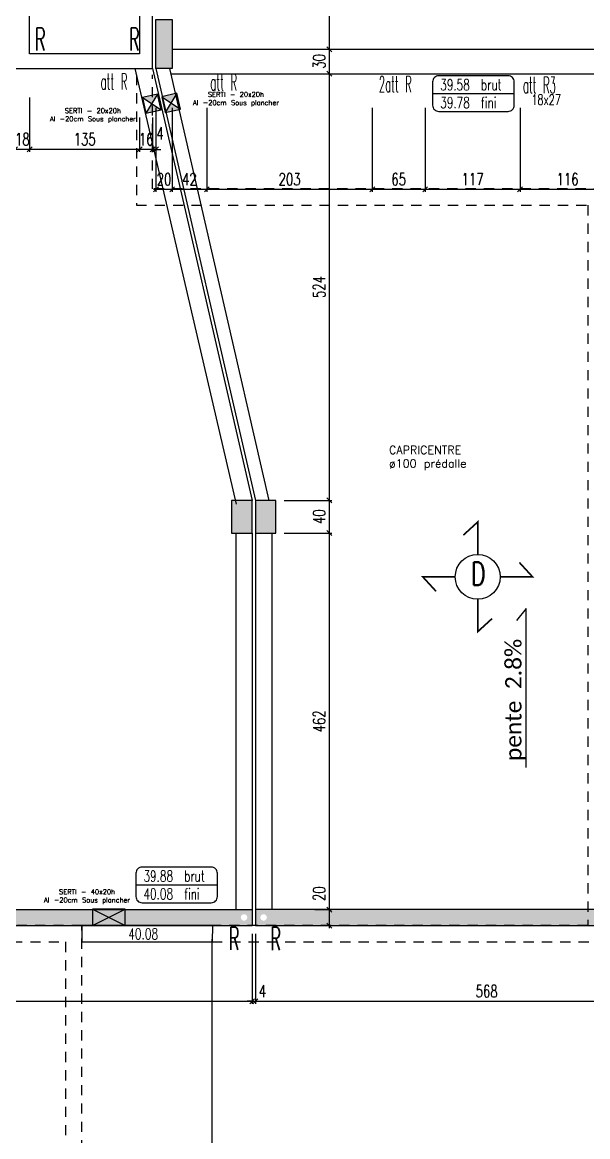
# Model space of a CAD drawing. Extents: x 307 to 786, y -197 to -94.
# Drawn here: x 373.43 to 380.37, y -182.47 to -168.79 of the extents above; entities that cross this region are included whole.
import ezdxf
from ezdxf.enums import TextEntityAlignment as Align

# ---------------------------------------------------------------- set-up
doc = ezdxf.new("R2010")
doc.units = 0
doc.header["$LTSCALE"] = 0.5
doc.header["$MEASUREMENT"] = 0
doc.linetypes.add('CACHE', pattern=[0.375, 0.25, -0.125])
doc.linetypes.add('CONTINU', pattern=[0])
doc.layers.get('DEFPOINTS').update_dxf_attribs({"linetype": 'CONTINUOUS'})
for name, color, linetype in [('1_AJSA_techEP', 142, 'CONTINUOUS'), ('1_AJSA_vue1', 251, 'CONTINUOUS'), ('1_AJSA_vue2', 13, 'CONTINUOUS'), ('2_AJSA_txt50', 181, 'CONTINUOUS'), ('_ SERTI RESERVATION', 6, 'CACHE'), ('_ SERTI RESERVATION ENEDIS', 6, 'CONTINU'), ('_ SERTI RESERVATION SG', 6, 'CONTINU'), ('COTATION', 7, 'CONTINUOUS'), ('HABILLAGE', 7, 'CONTINUOUS'), ('MURS', 3, 'CONTINUOUS'), ('PLANCHER', 7, 'CONTINUOUS'), ('POCHAGE', 254, 'CONTINUOUS'), ('POTEAUX', 1, 'CONTINUOUS'), ('POUTRES', 2, 'CONTINUOUS'), ('REPERE-RAID', 4, 'CONTINUOUS')]:
    doc.layers.add(name, color=color, linetype=linetype)
doc.styles.add('CALIBRI', font='calibri.ttf')
doc.styles.add('ROMANS8', font='romans.shx', dxfattribs={"width": 0.7})
doc.styles.get("Standard").update_dxf_attribs({"font": 'txt.shx'})
doc.dimstyles.new('COT50 cm', dxfattribs={"dimtxt": 0.15, "dimasz": 0.06, "dimexe": 0.03, "dimexo": 0.1, "dimgap": 0.05, "dimtad": 1, "dimdec": 0, "dimlfac": 100, "dimzin": 0, "dimdsep": 46, "dimtxsty": 'ROMANS8', "dimblk1": 'OBLIQUE', "dimblk2": 'OBLIQUE', "dimsah": 1, "dimcen": 0.03, "dimdle": 0.03, "dimclrt": 1, "dimadec": 0, "dimazin": 0, "dimtfac": 1, "dimtdec": 0, "dimtmove": 0, "dimatfit": 3, "dimfxl": 1, "dimfxlon": 1, "dimtolj": 1, "dimtzin": 0, "dimlwd": -1, "dimlwe": -1, "dimarcsym": 0})

# ---------------------------------------------------------------- blocks, each defined once
blk = doc.blocks.new('139')
at = {"layer": 'HABILLAGE', "color": 7}
blk.add_line((-0.665, 0), (0.665, 0), dxfattribs=at)
at = {"layer": 'HABILLAGE'}
blk.add_lwpolyline([(-0.565, -0.291), (0.565, -0.291, 0.414214), (0.665, -0.191), (0.665, 0.191, 0.414214), (0.565, 0.291), (-0.565, 0.291, 0.414214), (-0.665, 0.191), (-0.665, -0.191, 0.414214)], format="xyb", close=True, dxfattribs=at)
at = {"layer": 'HABILLAGE', "color": 1, "width": 0.7}
for s, p in [('brut', (0.121, 0.054)), ('fini', (0.121, -0.237))]:
    blk.add_text(s, height=0.18, dxfattribs=at).set_placement(p)
for tag, p in [('NIVBRUT', (-0.543, 0.054)), ('NIVFINI', (-0.543, -0.237))]:
    blk.add_attdef(tag, p, '', height=0.18, dxfattribs=at)
blk = doc.blocks.new('_Oblique')
at = {"layer": 'COTATION', "color": 0, "lineweight": -2}
blk.add_line((-0.5, -0.5), (0.5, 0.5), dxfattribs=at)
blk = doc.blocks.new('*D1101')
at = {"layer": 'COTATION', "color": 0, "transparency": 16777216}
for p, q in [((377.202, -179.68), (377.202, -179.35)), ((377.023, -179.68), (377.232, -179.68)), ((377.202, -179.906), (377.202, -179.68)), ((377.023, -179.876), (377.232, -179.876))]:
    blk.add_line(p, q, dxfattribs=at)
at = {"layer": 'DEFPOINTS', "color": 0, "transparency": 16777216}
for p in [(376.923, -179.68), (377.202, -179.68), (376.923, -179.876)]:
    blk.add_point(p, dxfattribs=at)
at = {"layer": 'COTATION', "color": 0, "transparency": 16777216, "xscale": 0.06, "yscale": 0.06, "zscale": 0.06}
for p, rotation in [((377.202, -179.68), 90), ((377.202, -179.876), 270)]:
    blk.add_blockref('_Oblique', p, dxfattribs=dict(at, rotation=rotation))
at = {"layer": 'COTATION', "color": 1, "transparency": 16777216, "insert": (377.077, -179.485), "char_height": 0.15, "attachment_point": 5, "rotation": 90, "style": 'ROMANS8'}
blk.add_mtext('\\A1;20', dxfattribs=at)
blk = doc.blocks.new('*D1102')
at = {"layer": 'COTATION', "color": 0, "transparency": 16777216}
for p, q in [((376.646, -175.056), (377.232, -175.056)), ((377.202, -179.71), (377.202, -175.026)), ((377.023, -179.68), (377.232, -179.68))]:
    blk.add_line(p, q, dxfattribs=at)
at = {"layer": 'DEFPOINTS', "color": 0, "transparency": 16777216}
for p in [(376.546, -175.056), (377.202, -175.056), (376.923, -179.68)]:
    blk.add_point(p, dxfattribs=at)
at = {"layer": 'COTATION', "color": 0, "transparency": 16777216, "xscale": 0.06, "yscale": 0.06, "zscale": 0.06}
for p, rotation in [((377.202, -175.056), 90), ((377.202, -179.68), 270)]:
    blk.add_blockref('_Oblique', p, dxfattribs=dict(at, rotation=rotation))
at = {"layer": 'COTATION', "color": 1, "transparency": 16777216, "insert": (377.077, -177.368), "char_height": 0.15, "attachment_point": 5, "rotation": 90, "style": 'ROMANS8'}
blk.add_mtext('\\A1;462', dxfattribs=at)
blk = doc.blocks.new('*D1103')
at = {"layer": 'COTATION', "color": 0, "transparency": 16777216}
for p, q in [((376.646, -174.656), (377.232, -174.656)), ((377.202, -175.086), (377.202, -174.626)), ((376.646, -175.056), (377.232, -175.056))]:
    blk.add_line(p, q, dxfattribs=at)
at = {"layer": 'DEFPOINTS', "color": 0, "transparency": 16777216}
for p in [(376.546, -174.656), (377.202, -174.656), (376.546, -175.056)]:
    blk.add_point(p, dxfattribs=at)
at = {"layer": 'COTATION', "color": 0, "transparency": 16777216, "xscale": 0.06, "yscale": 0.06, "zscale": 0.06}
for p, rotation in [((377.202, -174.656), 90), ((377.202, -175.056), 270)]:
    blk.add_blockref('_Oblique', p, dxfattribs=dict(at, rotation=rotation))
at = {"layer": 'COTATION', "color": 1, "transparency": 16777216, "insert": (377.077, -174.856), "char_height": 0.15, "attachment_point": 5, "rotation": 90, "style": 'ROMANS8'}
blk.add_mtext('\\A1;40', dxfattribs=at)
blk = doc.blocks.new('*D1104')
at = {"layer": 'COTATION', "color": 0, "transparency": 16777216}
for p, q in [((377.202, -174.686), (377.202, -169.386)), ((376.86, -169.416), (377.232, -169.416)), ((376.646, -174.656), (377.232, -174.656))]:
    blk.add_line(p, q, dxfattribs=at)
at = {"layer": 'DEFPOINTS', "color": 0, "transparency": 16777216}
for p in [(376.76, -169.416), (377.202, -169.416), (376.546, -174.656)]:
    blk.add_point(p, dxfattribs=at)
at = {"layer": 'COTATION', "color": 0, "transparency": 16777216, "xscale": 0.06, "yscale": 0.06, "zscale": 0.06}
for p, rotation in [((377.202, -169.416), 90), ((377.202, -174.656), 270)]:
    blk.add_blockref('_Oblique', p, dxfattribs=dict(at, rotation=rotation))
at = {"layer": 'COTATION', "color": 1, "transparency": 16777216, "insert": (377.077, -172.036), "char_height": 0.15, "attachment_point": 5, "rotation": 90, "style": 'ROMANS8'}
blk.add_mtext('\\A1;524', dxfattribs=at)
blk = doc.blocks.new('*D1105')
at = {"layer": 'COTATION', "color": 0, "transparency": 16777216}
for p, q in [((376.86, -169.116), (377.232, -169.116)), ((377.202, -169.446), (377.202, -169.086)), ((376.86, -169.416), (377.232, -169.416))]:
    blk.add_line(p, q, dxfattribs=at)
at = {"layer": 'DEFPOINTS', "color": 0, "transparency": 16777216}
for p in [(376.76, -169.116), (377.202, -169.116), (376.76, -169.416)]:
    blk.add_point(p, dxfattribs=at)
at = {"layer": 'COTATION', "color": 0, "transparency": 16777216, "xscale": 0.06, "yscale": 0.06, "zscale": 0.06}
for p, rotation in [((377.202, -169.116), 90), ((377.202, -169.416), 270)]:
    blk.add_blockref('_Oblique', p, dxfattribs=dict(at, rotation=rotation))
at = {"layer": 'COTATION', "color": 1, "transparency": 16777216, "insert": (377.077, -169.266), "char_height": 0.15, "attachment_point": 5, "rotation": 90, "style": 'ROMANS8'}
blk.add_mtext('\\A1;30', dxfattribs=at)
blk = doc.blocks.new('*D1106')
at = {"layer": 'COTATION', "color": 0, "transparency": 16777216}
for p, q in [((377.202, -169.146), (377.202, -162.821)), ((377.202, -162.851), (377.172, -162.851)), ((376.86, -169.116), (377.232, -169.116))]:
    blk.add_line(p, q, dxfattribs=at)
at = {"layer": 'DEFPOINTS', "color": 0, "transparency": 16777216}
for p in [(377.202, -162.851), (377.29, -162.851), (376.76, -169.116)]:
    blk.add_point(p, dxfattribs=at)
at = {"layer": 'COTATION', "color": 0, "transparency": 16777216, "xscale": 0.06, "yscale": 0.06, "zscale": 0.06}
for p, rotation in [((377.202, -162.851), 90), ((377.202, -169.116), 270)]:
    blk.add_blockref('_Oblique', p, dxfattribs=dict(at, rotation=rotation))
at = {"layer": 'COTATION', "color": 1, "transparency": 16777216, "insert": (377.077, -165.984), "char_height": 0.15, "attachment_point": 5, "rotation": 90, "style": 'ROMANS8'}
blk.add_mtext('\\A1;627', dxfattribs=at)
blk = doc.blocks.new('*D1333')
at = {"layer": 'COTATION', "color": 0, "transparency": 16777216}
for p, q in [((379.543, -169.837), (379.543, -170.867)), ((380.708, -169.837), (380.708, -170.867)), ((380.738, -170.837), (379.513, -170.837))]:
    blk.add_line(p, q, dxfattribs=at)
at = {"layer": 'DEFPOINTS', "color": 0, "transparency": 16777216}
for p in [(379.543, -169.416), (380.708, -169.655), (379.543, -170.837)]:
    blk.add_point(p, dxfattribs=at)
at = {"layer": 'COTATION', "color": 0, "transparency": 16777216, "xscale": 0.06, "yscale": 0.06, "zscale": 0.06, "rotation": 180}
blk.add_blockref('_Oblique', (379.543, -170.837), dxfattribs=at)
at = {"layer": 'COTATION', "color": 0, "transparency": 16777216, "xscale": 0.06, "yscale": 0.06, "zscale": 0.06}
blk.add_blockref('_Oblique', (380.708, -170.837), dxfattribs=at)
at = {"layer": 'COTATION', "color": 1, "transparency": 16777216, "insert": (380.125, -170.712), "char_height": 0.15, "attachment_point": 5, "style": 'ROMANS8'}
blk.add_mtext('\\A1;116', dxfattribs=at)
blk = doc.blocks.new('*D1334')
at = {"layer": 'COTATION', "color": 0, "transparency": 16777216}
for p, q in [((378.378, -169.837), (378.378, -170.867)), ((379.543, -169.837), (379.543, -170.867)), ((379.573, -170.837), (378.348, -170.837))]:
    blk.add_line(p, q, dxfattribs=at)
at = {"layer": 'DEFPOINTS', "color": 0, "transparency": 16777216}
for p in [(379.543, -169.416), (378.378, -169.655), (378.378, -170.837)]:
    blk.add_point(p, dxfattribs=at)
at = {"layer": 'COTATION', "color": 0, "transparency": 16777216, "xscale": 0.06, "yscale": 0.06, "zscale": 0.06, "rotation": 180}
blk.add_blockref('_Oblique', (378.378, -170.837), dxfattribs=at)
at = {"layer": 'COTATION', "color": 0, "transparency": 16777216, "xscale": 0.06, "yscale": 0.06, "zscale": 0.06}
blk.add_blockref('_Oblique', (379.543, -170.837), dxfattribs=at)
at = {"layer": 'COTATION', "color": 1, "transparency": 16777216, "insert": (378.96, -170.712), "char_height": 0.15, "attachment_point": 5, "style": 'ROMANS8'}
blk.add_mtext('\\A1;117', dxfattribs=at)
blk = doc.blocks.new('*D1335')
at = {"layer": 'COTATION', "color": 0, "transparency": 16777216}
for p, q in [((377.728, -169.837), (377.728, -170.867)), ((378.378, -169.837), (378.378, -170.867)), ((378.408, -170.837), (377.698, -170.837))]:
    blk.add_line(p, q, dxfattribs=at)
at = {"layer": 'DEFPOINTS', "color": 0, "transparency": 16777216}
for p in [(377.728, -169.655), (378.378, -169.655), (377.728, -170.837)]:
    blk.add_point(p, dxfattribs=at)
at = {"layer": 'COTATION', "color": 0, "transparency": 16777216, "xscale": 0.06, "yscale": 0.06, "zscale": 0.06, "rotation": 180}
blk.add_blockref('_Oblique', (377.728, -170.837), dxfattribs=at)
at = {"layer": 'COTATION', "color": 0, "transparency": 16777216, "xscale": 0.06, "yscale": 0.06, "zscale": 0.06}
blk.add_blockref('_Oblique', (378.378, -170.837), dxfattribs=at)
at = {"layer": 'COTATION', "color": 1, "transparency": 16777216, "insert": (378.053, -170.712), "char_height": 0.15, "attachment_point": 5, "style": 'ROMANS8'}
blk.add_mtext('\\A1;65', dxfattribs=at)
blk = doc.blocks.new('*D1336')
at = {"layer": 'COTATION', "color": 0, "transparency": 16777216}
for p, q in [((375.698, -169.837), (375.698, -170.867)), ((377.728, -169.837), (377.728, -170.867)), ((377.758, -170.837), (375.668, -170.837))]:
    blk.add_line(p, q, dxfattribs=at)
at = {"layer": 'DEFPOINTS', "color": 0, "transparency": 16777216}
for p in [(375.698, -169.655), (377.728, -169.655), (375.698, -170.837)]:
    blk.add_point(p, dxfattribs=at)
at = {"layer": 'COTATION', "color": 0, "transparency": 16777216, "xscale": 0.06, "yscale": 0.06, "zscale": 0.06, "rotation": 180}
blk.add_blockref('_Oblique', (375.698, -170.837), dxfattribs=at)
at = {"layer": 'COTATION', "color": 0, "transparency": 16777216, "xscale": 0.06, "yscale": 0.06, "zscale": 0.06}
blk.add_blockref('_Oblique', (377.728, -170.837), dxfattribs=at)
at = {"layer": 'COTATION', "color": 1, "transparency": 16777216, "insert": (376.713, -170.712), "char_height": 0.15, "attachment_point": 5, "style": 'ROMANS8'}
blk.add_mtext('\\A1;203', dxfattribs=at)
blk = doc.blocks.new('*D1337')
at = {"layer": 'COTATION', "color": 0, "transparency": 16777216}
for p, q in [((375.273, -169.837), (375.273, -170.867)), ((375.698, -169.837), (375.698, -170.867)), ((375.728, -170.837), (375.243, -170.837))]:
    blk.add_line(p, q, dxfattribs=at)
at = {"layer": 'DEFPOINTS', "color": 0, "transparency": 16777216}
for p in [(375.273, -169.351), (375.698, -169.655), (375.273, -170.837)]:
    blk.add_point(p, dxfattribs=at)
at = {"layer": 'COTATION', "color": 0, "transparency": 16777216, "xscale": 0.06, "yscale": 0.06, "zscale": 0.06, "rotation": 180}
blk.add_blockref('_Oblique', (375.273, -170.837), dxfattribs=at)
at = {"layer": 'COTATION', "color": 0, "transparency": 16777216, "xscale": 0.06, "yscale": 0.06, "zscale": 0.06}
blk.add_blockref('_Oblique', (375.698, -170.837), dxfattribs=at)
at = {"layer": 'COTATION', "color": 1, "transparency": 16777216, "insert": (375.485, -170.712), "char_height": 0.15, "attachment_point": 5, "style": 'ROMANS8'}
blk.add_mtext('\\A1;42', dxfattribs=at)
blk = doc.blocks.new('*D1338')
at = {"layer": 'COTATION', "color": 0, "transparency": 16777216}
for p, q in [((375.073, -169.837), (375.073, -170.867)), ((375.273, -169.837), (375.273, -170.867)), ((375.303, -170.837), (375.043, -170.837))]:
    blk.add_line(p, q, dxfattribs=at)
at = {"layer": 'DEFPOINTS', "color": 0, "transparency": 16777216}
for p in [(375.073, -169.351), (375.273, -169.351), (375.073, -170.837)]:
    blk.add_point(p, dxfattribs=at)
at = {"layer": 'COTATION', "color": 0, "transparency": 16777216, "xscale": 0.06, "yscale": 0.06, "zscale": 0.06, "rotation": 180}
blk.add_blockref('_Oblique', (375.073, -170.837), dxfattribs=at)
at = {"layer": 'COTATION', "color": 0, "transparency": 16777216, "xscale": 0.06, "yscale": 0.06, "zscale": 0.06}
blk.add_blockref('_Oblique', (375.273, -170.837), dxfattribs=at)
at = {"layer": 'COTATION', "color": 1, "transparency": 16777216, "insert": (375.173, -170.712), "char_height": 0.15, "attachment_point": 5, "style": 'ROMANS8'}
blk.add_mtext('\\A1;20', dxfattribs=at)
blk = doc.blocks.new('*D1346')
at = {"layer": 'COTATION', "color": 0, "transparency": 16777216}
for p, q in [((375.033, -169.954), (375.033, -170.376)), ((375.073, -169.954), (375.073, -170.376)), ((375.033, -170.346), (374.973, -170.346)), ((375.073, -170.346), (375.033, -170.346)), ((375.073, -170.346), (375.133, -170.346))]:
    blk.add_line(p, q, dxfattribs=at)
at = {"layer": 'DEFPOINTS', "color": 0, "transparency": 16777216}
for p in [(375.033, -169.854), (375.073, -169.854), (375.033, -170.346)]:
    blk.add_point(p, dxfattribs=at)
at = {"layer": 'COTATION', "color": 0, "transparency": 16777216, "xscale": 0.06, "yscale": 0.06, "zscale": 0.06}
blk.add_blockref('_Oblique', (375.033, -170.346), dxfattribs=at)
at = {"layer": 'COTATION', "color": 0, "transparency": 16777216, "xscale": 0.06, "yscale": 0.06, "zscale": 0.06, "rotation": 180}
blk.add_blockref('_Oblique', (375.073, -170.346), dxfattribs=at)
at = {"layer": 'COTATION', "color": 1, "transparency": 16777216, "insert": (375.122, -170.149), "char_height": 0.15, "attachment_point": 5, "style": 'ROMANS8'}
blk.add_mtext('\\A1;4', dxfattribs=at)
blk = doc.blocks.new('*D1347')
at = {"layer": 'COTATION', "color": 0, "transparency": 16777216}
for p, q in [((374.873, -169.954), (374.873, -170.376)), ((375.033, -169.954), (375.033, -170.376)), ((375.063, -170.346), (374.843, -170.346))]:
    blk.add_line(p, q, dxfattribs=at)
at = {"layer": 'DEFPOINTS', "color": 0, "transparency": 16777216}
for p in [(374.873, -169.854), (375.033, -169.854), (374.873, -170.346)]:
    blk.add_point(p, dxfattribs=at)
at = {"layer": 'COTATION', "color": 0, "transparency": 16777216, "xscale": 0.06, "yscale": 0.06, "zscale": 0.06, "rotation": 180}
blk.add_blockref('_Oblique', (374.873, -170.346), dxfattribs=at)
at = {"layer": 'COTATION', "color": 0, "transparency": 16777216, "xscale": 0.06, "yscale": 0.06, "zscale": 0.06}
blk.add_blockref('_Oblique', (375.033, -170.346), dxfattribs=at)
at = {"layer": 'COTATION', "color": 1, "transparency": 16777216, "insert": (374.953, -170.221), "char_height": 0.15, "attachment_point": 5, "style": 'ROMANS8'}
blk.add_mtext('\\A1;16', dxfattribs=at)
blk = doc.blocks.new('*D1348')
at = {"layer": 'COTATION', "color": 0, "transparency": 16777216}
for p, q in [((373.523, -169.709), (373.523, -170.376)), ((374.873, -169.954), (374.873, -170.376)), ((374.903, -170.346), (373.493, -170.346))]:
    blk.add_line(p, q, dxfattribs=at)
at = {"layer": 'DEFPOINTS', "color": 0, "transparency": 16777216}
for p in [(373.523, -169.609), (374.873, -169.854), (373.523, -170.346)]:
    blk.add_point(p, dxfattribs=at)
at = {"layer": 'COTATION', "color": 0, "transparency": 16777216, "xscale": 0.06, "yscale": 0.06, "zscale": 0.06, "rotation": 180}
blk.add_blockref('_Oblique', (373.523, -170.346), dxfattribs=at)
at = {"layer": 'COTATION', "color": 0, "transparency": 16777216, "xscale": 0.06, "yscale": 0.06, "zscale": 0.06}
blk.add_blockref('_Oblique', (374.873, -170.346), dxfattribs=at)
at = {"layer": 'COTATION', "color": 1, "transparency": 16777216, "insert": (374.198, -170.221), "char_height": 0.15, "attachment_point": 5, "style": 'ROMANS8'}
blk.add_mtext('\\A1;135', dxfattribs=at)
blk = doc.blocks.new('*D1349')
at = {"layer": 'COTATION', "color": 0, "transparency": 16777216}
for p, q in [((373.343, -169.709), (373.343, -170.376)), ((373.523, -169.709), (373.523, -170.376)), ((373.553, -170.346), (373.313, -170.346))]:
    blk.add_line(p, q, dxfattribs=at)
at = {"layer": 'DEFPOINTS', "color": 0, "transparency": 16777216}
for p in [(373.343, -169.609), (373.523, -169.609), (373.343, -170.346)]:
    blk.add_point(p, dxfattribs=at)
at = {"layer": 'COTATION', "color": 0, "transparency": 16777216, "xscale": 0.06, "yscale": 0.06, "zscale": 0.06, "rotation": 180}
blk.add_blockref('_Oblique', (373.343, -170.346), dxfattribs=at)
at = {"layer": 'COTATION', "color": 0, "transparency": 16777216, "xscale": 0.06, "yscale": 0.06, "zscale": 0.06}
blk.add_blockref('_Oblique', (373.523, -170.346), dxfattribs=at)
at = {"layer": 'COTATION', "color": 1, "transparency": 16777216, "insert": (373.433, -170.221), "char_height": 0.15, "attachment_point": 5, "style": 'ROMANS8'}
blk.add_mtext('\\A1;18', dxfattribs=at)
blk = doc.blocks.new('*D1435')
at = {"layer": 'COTATION', "color": 0, "transparency": 16777216}
for p, q in [((368.13, -179.976), (368.13, -180.836)), ((376.254, -179.976), (376.254, -180.836)), ((368.1, -180.806), (376.284, -180.806))]:
    blk.add_line(p, q, dxfattribs=at)
at = {"layer": 'DEFPOINTS', "color": 0, "transparency": 16777216}
for p in [(368.13, -179.876), (376.254, -179.876), (376.254, -180.806)]:
    blk.add_point(p, dxfattribs=at)
at = {"layer": 'COTATION', "color": 0, "transparency": 16777216, "xscale": 0.06, "yscale": 0.06, "zscale": 0.06, "rotation": 180}
blk.add_blockref('_Oblique', (368.13, -180.806), dxfattribs=at)
at = {"layer": 'COTATION', "color": 0, "transparency": 16777216, "xscale": 0.06, "yscale": 0.06, "zscale": 0.06}
blk.add_blockref('_Oblique', (376.254, -180.806), dxfattribs=at)
at = {"layer": 'COTATION', "color": 1, "transparency": 16777216, "insert": (372.192, -180.681), "char_height": 0.15, "attachment_point": 5, "style": 'ROMANS8'}
blk.add_mtext('\\A1;812', dxfattribs=at)
blk = doc.blocks.new('*D1436')
at = {"layer": 'COTATION', "color": 0, "transparency": 16777216}
for p, q in [((376.254, -179.976), (376.254, -180.836)), ((376.294, -179.976), (376.294, -180.836)), ((376.254, -180.806), (376.194, -180.806)), ((376.254, -180.806), (376.294, -180.806)), ((376.294, -180.806), (376.354, -180.806))]:
    blk.add_line(p, q, dxfattribs=at)
at = {"layer": 'DEFPOINTS', "color": 0, "transparency": 16777216}
for p in [(376.254, -179.876), (376.294, -179.876), (376.294, -180.806)]:
    blk.add_point(p, dxfattribs=at)
at = {"layer": 'COTATION', "color": 0, "transparency": 16777216, "xscale": 0.06, "yscale": 0.06, "zscale": 0.06}
blk.add_blockref('_Oblique', (376.254, -180.806), dxfattribs=at)
at = {"layer": 'COTATION', "color": 0, "transparency": 16777216, "xscale": 0.06, "yscale": 0.06, "zscale": 0.06, "rotation": 180}
blk.add_blockref('_Oblique', (376.294, -180.806), dxfattribs=at)
at = {"layer": 'COTATION', "color": 1, "transparency": 16777216, "insert": (376.381, -180.681), "char_height": 0.15, "attachment_point": 5, "style": 'ROMANS8'}
blk.add_mtext('\\A1;4', dxfattribs=at)
blk = doc.blocks.new('*D1437')
at = {"layer": 'COTATION', "color": 0, "transparency": 16777216}
for p, q in [((376.294, -179.976), (376.294, -180.836)), ((381.97, -180.464), (381.97, -180.836)), ((376.264, -180.806), (382, -180.806))]:
    blk.add_line(p, q, dxfattribs=at)
at = {"layer": 'DEFPOINTS', "color": 0, "transparency": 16777216}
for p in [(376.294, -179.876), (381.97, -180.364), (381.97, -180.806)]:
    blk.add_point(p, dxfattribs=at)
at = {"layer": 'COTATION', "color": 0, "transparency": 16777216, "xscale": 0.06, "yscale": 0.06, "zscale": 0.06, "rotation": 180}
blk.add_blockref('_Oblique', (376.294, -180.806), dxfattribs=at)
at = {"layer": 'COTATION', "color": 0, "transparency": 16777216, "xscale": 0.06, "yscale": 0.06, "zscale": 0.06}
blk.add_blockref('_Oblique', (381.97, -180.806), dxfattribs=at)
at = {"layer": 'COTATION', "color": 1, "transparency": 16777216, "insert": (379.132, -180.681), "char_height": 0.15, "attachment_point": 5, "style": 'ROMANS8'}
blk.add_mtext('\\A1;568', dxfattribs=at)

msp = doc.modelspace()

# ---------------------------------------------------------------- hatches: boundary and pattern name
at = {"layer": '_ SERTI RESERVATION ENEDIS', "linetype": 'CONTINU'}
h = msp.add_hatch(color=6, dxfattribs=at)
h.dxf.hatch_style = 1
h.paths.add_polyline_path([(375.0218, -169.7841), (375.0926, -169.6657), (374.9072, -169.7073)])
h.paths.add_polyline_path([(375.1364, -169.8609), (375.0218, -169.7841), (374.9511, -169.9025)])
h = msp.add_hatch(color=6, dxfattribs=at)
h.dxf.hatch_style = 1
h.paths.add_polyline_path([(375.2582, -169.7758), (375.329, -169.6574), (375.1436, -169.699)])
h.paths.add_polyline_path([(375.3728, -169.8526), (375.2582, -169.7758), (375.1875, -169.8942)])
h = msp.add_hatch(color=6, dxfattribs=at)
h.dxf.hatch_style = 1
h.paths.add_polyline_path([(374.4965, -179.7737), (374.2965, -179.6737), (374.2965, -179.8737)])
h.paths.add_polyline_path([(374.6965, -179.6737), (374.4965, -179.7737), (374.6965, -179.8737)])
at = {"layer": 'POCHAGE'}
h = msp.add_hatch(color=256, dxfattribs=at)
h.dxf.hatch_style = 1
h.paths.add_polyline_path([(380.3728, -179.6804), (376.2945, -179.6804), (376.2945, -179.8763), (380.3728, -179.8763)])
h.paths.add_polyline_path([(376.3545, -179.7763, -1), (376.4345, -179.7763, -1)], flags=16)
h.paths.add_polyline_path([(380.5728, -179.6804), (380.3728, -179.6804), (380.3728, -179.8763), (380.5728, -179.8763)])
h.paths.add_polyline_path([(382.1729, -177.3311), (381.973, -177.3311), (381.973, -179.6804), (380.5728, -179.6804), (380.5728, -179.8763), (381.9696, -179.8763), (381.9699, -181.7863), (382.1728, -181.7863)])
h.paths.add_polyline_path([(382.1143, -179.7763, -1), (382.0343, -179.7763, -1)], flags=16)
h = msp.add_hatch(color=256, dxfattribs=at)
h.dxf.hatch_style = 1
h.paths.add_polyline_path([(369.5328, -179.6809), (368.1291, -179.6809), (368.1291, -179.8763), (369.5328, -179.8763)])
h.paths.add_polyline_path([(369.7328, -179.6809), (369.5328, -179.6809), (369.5328, -179.8763), (369.7328, -179.8763)])
h.paths.add_polyline_path([(376.2545, -179.6809), (369.7328, -179.6809), (369.7328, -179.8763), (374.1642, -179.8763), (376.2545, -179.8763)])
h.paths.add_polyline_path([(376.1945, -179.7763, -1), (376.1145, -179.7763, -1)], flags=16)
at = {"layer": 'POTEAUX'}
h = msp.add_hatch(color=256, dxfattribs=at)
h.dxf.hatch_style = 1
h.paths.add_polyline_path([(375.273, -169.3512), (375.073, -169.3512), (375.073, -168.7512), (375.273, -168.7512)])
h = msp.add_hatch(color=256, dxfattribs=at)
h.dxf.hatch_style = 1
h.paths.add_polyline_path([(376.0006, -175.0562), (376.2545, -175.0562), (376.2545, -174.6562), (376.0006, -174.6562)])
h = msp.add_hatch(color=256, dxfattribs=at)
h.dxf.hatch_style = 1
h.paths.add_polyline_path([(376.2945, -175.0562), (376.5458, -175.0562), (376.5458, -174.6561), (376.2945, -174.6561)])
h = msp.add_hatch(color=256, dxfattribs=at)
h.dxf.hatch_style = 1
h.paths.add_polyline_path([(376.2945, -175.0562), (376.5458, -175.0562), (376.5458, -174.6561), (376.2945, -174.6561)])

# ---------------------------------------------------------------- linework, layer by layer
at = {"layer": '1_AJSA_techEP'}
msp.add_lwpolyline([(374.1645, -180.077), (375.7693, -180.077), (375.7695, -179.8769), (374.1645, -179.877)], close=True, dxfattribs=at)
at = {"layer": '1_AJSA_vue1'}
msp.add_lwpolyline([(375.7611, -180.0434), (375.7611, -187.5339)], dxfattribs=at)
at = {"layer": '1_AJSA_vue2', "linetype": 'CACHE'}
for points in [[(374.1642, -186.01), (374.1642, -179.8763), (369.7328, -179.8763), (369.7328, -168.7856), (368.1328, -168.7865)], [(374.8328, -169.4312), (374.8328, -171.0312), (380.3728, -171.0312), (380.3728, -179.8763), (375.7651, -179.8763)], [(381.9844, -179.8763), (380.5728, -179.8763), (380.5728, -170.8312), (375.0328, -170.8312), (375.0328, -169.4312)], [(368.1328, -180.0763), (373.9643, -180.0763), (373.9643, -186.01)], [(375.7611, -180.0763), (381.9728, -180.0763)]]:
    msp.add_lwpolyline(points, dxfattribs=at)
at = {"layer": '2_AJSA_txt50', "color": 1}
msp.add_lwpolyline([(379.6183, -177.9366), (379.6183, -175.9812), (379.4972, -176.1293)], dxfattribs=at)
at = {"layer": '_ SERTI RESERVATION ENEDIS', "linetype": 'CONTINU'}
for p, q in [((375.0926, -169.6657), (374.9072, -169.7073)), ((375.0926, -169.6657), (374.9511, -169.9025)), ((375.1364, -169.8609), (375.0926, -169.6657)), ((375.329, -169.6574), (375.1436, -169.699)), ((375.329, -169.6574), (375.1875, -169.8942)), ((375.3728, -169.8526), (375.329, -169.6574)), ((374.9072, -169.7073), (374.9511, -169.9025)), ((374.9072, -169.7073), (375.1364, -169.8609)), ((375.1436, -169.699), (375.1875, -169.8942)), ((375.1436, -169.699), (375.3728, -169.8526)), ((374.9511, -169.9025), (375.1364, -169.8609)), ((375.1875, -169.8942), (375.3728, -169.8526)), ((374.6965, -179.6737), (374.2965, -179.6737)), ((374.2965, -179.6737), (374.2965, -179.8737)), ((374.2965, -179.8737), (374.6965, -179.6737)), ((374.2965, -179.6737), (374.6965, -179.8737)), ((374.6965, -179.8737), (374.6965, -179.6737)), ((374.2965, -179.8737), (374.6965, -179.8737))]:
    msp.add_line(p, q, dxfattribs=at)
at = {"layer": 'MURS'}
for p, q in [((376.2545, -179.6809), (376.2545, -179.8763)), ((376.2945, -179.6804), (376.2945, -179.8763))]:
    msp.add_line(p, q, dxfattribs=at)
for points in [[(353.2362, -162.8513), (374.873, -162.8514), (374.873, -169.1709), (373.5228, -169.1709), (373.5228, -167.6074), (373.3423, -167.6074), (373.3428, -169.171), (372.898, -169.171), (372.898, -169.3513), (375.033, -169.3512), (375.033, -162.6513)], [(403.7666, -176.8795), (403.7661, -181.8809), (397.0699, -181.8809), (397.0699, -176.8809), (396.8899, -176.8809), (396.8899, -181.8863), (389.6099, -181.8863), (389.6099, -179.6809), (389.4299, -179.6809), (389.4299, -181.8863), (382.1728, -181.8863), (382.173, -174.6561), (381.973, -174.6561), (381.973, -179.6804), (376.2945, -179.6804)], [(376.2945, -179.8763), (381.9696, -179.8763), (381.9699, -182.0863), (403.9699, -182.0856), (403.9697, -176.8795)], [(347.3626, -177.4663), (347.3626, -177.6662), (353.0351, -177.6663), (353.0369, -179.8763), (376.2545, -179.8763)], [(376.2545, -179.6809), (368.129, -179.6809)]]:
    msp.add_lwpolyline(points, dxfattribs=at)
at = {"layer": 'PLANCHER', "color": 1, "const_width": 0.02}
for points in [[(379.0224, -175.3189), (379.0224, -174.9208), (378.8452, -175.0831)], [(379.2981, -175.5945), (379.6962, -175.5945), (379.5339, -175.4174)], [(378.7468, -175.5945), (378.3487, -175.5945), (378.511, -175.7717)], [(379.0224, -175.8702), (379.0224, -176.2683), (379.1996, -176.106)]]:
    msp.add_lwpolyline(points, dxfattribs=at)
at = {"layer": 'PLANCHER', "color": 1}
msp.add_circle((379.0224, -175.5945), 0.2757, dxfattribs=at)
at = {"layer": 'POTEAUX'}
for points in [[(375.273, -169.3512), (375.073, -169.3512), (375.073, -168.7512), (375.273, -168.7512)], [(376.0006, -175.0562), (376.2545, -175.0562), (376.2545, -174.6562), (376.0006, -174.6562)], [(376.2945, -175.0562), (376.5458, -175.0562), (376.5458, -174.6561), (376.2945, -174.6561)], [(376.2945, -175.0562), (376.5458, -175.0562), (376.5458, -174.6561), (376.2945, -174.6561)]]:
    msp.add_lwpolyline(points, close=True, dxfattribs=at)
at = {"layer": 'POUTRES'}
for p, q in [((375.273, -169.1163), (381.9728, -169.1163)), ((374.8124, -169.3512), (376.0597, -174.7015)), ((375.033, -169.3512), (376.2545, -174.6561)), ((375.073, -169.3512), (376.2945, -174.6561)), ((375.2382, -169.3512), (376.4597, -174.6561)), ((375.2532, -169.4163), (381.9728, -169.4163)), ((376.0545, -175.0561), (376.0545, -179.6809)), ((376.2545, -175.0561), (376.2545, -179.6809)), ((376.2945, -175.0561), (376.2945, -179.6804)), ((376.4945, -175.0561), (376.4945, -179.6804))]:
    msp.add_line(p, q, dxfattribs=at)

# ---------------------------------------------------------------- block references
at = {"layer": 'HABILLAGE', "color": 1, "xscale": 0.7521624, "yscale": 0.7521624, "zscale": 0.7521624}
for p, values in [((378.9696, -169.661), {'NIVBRUT': '39.58', 'NIVFINI': '39.78'}), ((375.3276, -179.3768), {'NIVBRUT': '39.88', 'NIVFINI': '40.08'})]:
    msp.add_blockref('139', p, dxfattribs=at).add_auto_attribs(values)

# ---------------------------------------------------------------- texts
at = {"layer": '2_AJSA_txt50', "color": 1, "style": 'CALIBRI'}
msp.add_text('pente  2.8%%%', height=0.2, rotation=90, dxfattribs=at).set_placement((379.5598, -177.8562))
at = {"layer": '_ SERTI RESERVATION', "linetype": 'ByBlock', "insert": (377.934, -173.9859), "char_height": 0.1, "attachment_point": 1}
msp.add_mtext_dynamic_manual_height_columns('CAPRICENTRE\\Pø100 prédalle', width=1.472691, gutter_width=7.9227, heights=[0], dxfattribs=at)
at = {"layer": '_ SERTI RESERVATION SG', "linetype": 'ByBlock', "char_height": 0.06, "attachment_point": 1}
for s, insert in [('\\pxqc;SERTI - 20x20h\\PAI -20cm Sous plancher', (375.3199, -169.6411)), ('\\pxqc;SERTI - 20x20h\\PAI -20cm Sous plancher', (373.5636, -169.8409)), ('\\pxqc;SERTI - 40x20h\\PAI -20cm Sous plancher', (373.4922, -179.4312))]:
    msp.add_mtext_dynamic_manual_height_columns(s, width=1.470611, gutter_width=1, heights=[0], dxfattribs=dict(at, insert=insert))
at = {"layer": 'HABILLAGE', "color": 1, "width": 0.7}
msp.add_attdef('40.08', (374.7346, -180.0457), 'NB', height=0.13539, dxfattribs=at)
at = {"layer": 'PLANCHER', "color": 1, "width": 0.7}
msp.add_text('D', height=0.28, dxfattribs=at).set_placement((379.0302, -175.5558), align=Align.MIDDLE)
at = {"layer": 'REPERE-RAID', "color": 4}
for s, height, width, p in [('R', 0.28, 0.519, (373.5879, -169.1335)), ('R', 0.28, 0.519, (374.7424, -169.1335)), ('att R', 0.2, 0.45, (374.3952, -169.6123)), ('att R', 0.2, 0.45, (375.7414, -169.6209)), ('2att R', 0.2, 0.45, (377.8092, -169.6448)), ('att R3', 0.2, 0.45, (379.5783, -169.6562)), ('R', 0.28, 0.519, (375.9674, -180.1747)), ('R', 0.28, 0.519, (376.4776, -180.1773))]:
    msp.add_text(s, height=height, dxfattribs=dict(at, width=width)).set_placement(p)
at = {"layer": 'REPERE-RAID', "color": 1, "style": 'ROMANS8', "width": 0.7}
msp.add_text('18x27', height=0.125, dxfattribs=at).set_placement((379.6806, -169.798))

# ---------------------------------------------------------------- dimensions: what is measured, and where the dimension line sits
at = {"layer": 'COTATION'}
for base, p1, p2, picture, middle in [((377.20162914, -162.85126498), (376.75990237, -169.116265), (377.29008403, -162.85126498), '*D1106', (377.07662914, -165.98376499)), ((377.2016, -169.1163), (376.7599, -169.4163), (376.7599, -169.1163), '*D1105', (377.0766, -169.2663)), ((377.2016, -169.4163), (376.5458, -174.6561), (376.7599, -169.4163), '*D1104', (377.0766, -172.0362)), ((377.2016, -174.6561), (376.5458, -175.0562), (376.5458, -174.6561), '*D1103', (377.0766, -174.8561)), ((377.2016, -175.0562), (376.9228, -179.6804), (376.5458, -175.0562), '*D1102', (377.0766, -177.3683))]:
    dim = msp.add_linear_dim(base=base, p1=p1, p2=p2, angle=90, dimstyle='COT50 cm', override={"dimtmove": 1}, dxfattribs=at)
    dim.commit()
    dim.dimension.update_dxf_attribs({"geometry": picture, "text_midpoint": middle})
for base, p1, p2, picture, middle in [((375.073, -170.8374), (375.273, -169.3512), (375.073, -169.3512), '*D1338', (375.173, -170.8374)), ((373.3428, -170.346), (373.5228, -169.6091), (373.3428, -169.6091), '*D1349', (373.4328, -170.346)), ((374.8728, -170.346), (375.0328, -169.8545), (374.8728, -169.8545), '*D1347', (374.9528, -170.346)), ((375.0328, -170.346), (375.0728, -169.8545), (375.0328, -169.8545), '*D1346', (375.1218, -170.2738)), ((376.2945, -180.8057), (376.2545, -179.8763), (376.2945, -179.8763), '*D1436', (376.3808, -180.8057))]:
    dim = msp.add_linear_dim(base=base, p1=p1, p2=p2, dimstyle='COT50 cm', override={"dimtmove": 1}, dxfattribs=at)
    dim.commit()
    dim.dimension.update_dxf_attribs({"geometry": picture, "text_midpoint": middle, "dimtype": 160})
for base, p1, p2, picture, middle in [((375.273, -170.8374), (375.6978, -169.6551), (375.273, -169.3512), '*D1337', (375.4854, -170.7124)), ((378.377756, -170.837356), (379.542759, -169.416265), (378.377756, -169.655142), '*D1334', (378.960258, -170.712356)), ((379.5428, -170.8374), (380.7077, -169.6551), (379.5428, -169.4163), '*D1333', (380.1252, -170.7124)), ((373.5228, -170.346), (374.8728, -169.8545), (373.5228, -169.6091), '*D1348', (374.1978, -170.221)), ((377.7277, -170.8374), (378.3778, -169.6551), (377.7277, -169.6551), '*D1335', (378.0527, -170.7124)), ((376.2545, -180.8057), (368.1304, -179.8763), (376.2545, -179.8763), '*D1435', (372.1925, -180.6807)), ((381.9697, -180.8057), (376.2945, -179.8763), (381.9697, -180.3638), '*D1437', (379.1321, -180.6807))]:
    dim = msp.add_linear_dim(base=base, p1=p1, p2=p2, dimstyle='COT50 cm', override={"dimtmove": 1}, dxfattribs=at)
    dim.commit()
    dim.dimension.update_dxf_attribs({"geometry": picture, "text_midpoint": middle})
dim = msp.add_linear_dim(base=(375.6978, -170.8374), p1=(377.7277, -169.6551), p2=(375.6978, -169.6551), dimstyle='COT50 cm', dxfattribs=at)
dim.commit()
dim.dimension.update_dxf_attribs({"geometry": '*D1336', "text_midpoint": (376.7127, -170.7124)})
dim = msp.add_linear_dim(base=(377.2016, -179.6804), p1=(376.9228, -179.8763), p2=(376.9228, -179.6804), angle=90, dimstyle='COT50 cm', dxfattribs=at)
dim.commit()
dim.dimension.update_dxf_attribs({"geometry": '*D1101', "text_midpoint": (377.0766, -179.4854)})

doc.saveas('drawing.dxf')
